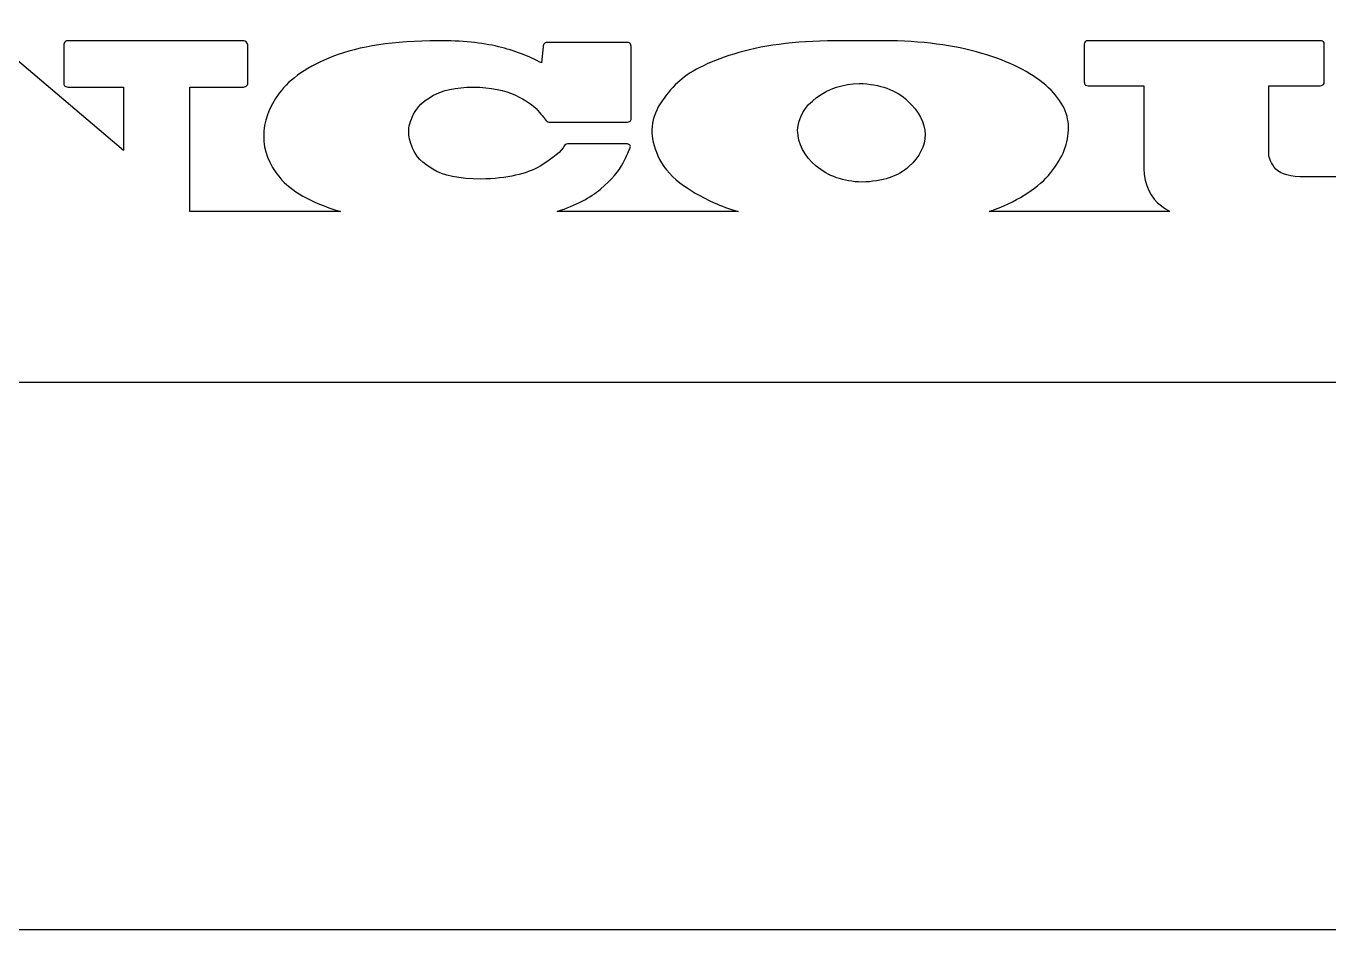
# Model space of a CAD drawing. Extents: x 0 to 1129, y 203 to 1017.
# Drawn here: x 522.6 to 695, y 203.5 to 323.2 of the extents above; entities that cross this region are included whole.
import ezdxf

# ---------------------------------------------------------------- set-up
doc = ezdxf.new("R2010")
doc.units = 0
doc.layers.get('0').update_dxf_attribs({"linetype": 'CONTINUOUS'})

msp = doc.modelspace()

# ---------------------------------------------------------------- linework, layer by layer
at = {"color": 1}
for points in [[(0, 1017.411111), (1128.888889, 1017.411111), (1128.888889, 203.482222), (0, 203.482222), (0, 1017.411111)], [(43.7515, 988.370444), (43.7515, 799.613167), (43.18, 799.627278), (42.890722, 788.338378), (43.7515, 788.317154), (43.7515, 276.027377), (923.734511, 276.027377), (923.734511, 988.370377), (43.7515, 988.370444)], [(528.327157, 315.073702), (535.474446, 315.073702), (535.474446, 306.684657), (518.766891, 320.831035)], [(551.243602, 321.219102), (528.030846, 321.219102)], [(602.085958, 320.993324), (591.460268, 320.993324)], [(636.10078, 321.219102), (629.659069, 321.219102)], [(662.664935, 320.767546), (662.664935, 315.758079)], [(693.582402, 321.219102), (663.060046, 321.219102)], [(694.400846, 315.532302), (694.400846, 320.929813)], [(527.579291, 320.506479), (527.579291, 315.497035)], [(551.963291, 315.659324), (551.963291, 320.407702)], [(591.036935, 320.407702), (590.811157, 318.262813)], [(602.706846, 311.009702), (602.706846, 320.273635)], [(564.232891, 298.598968), (544.286846, 298.598968), (544.286846, 315.073702), (551.215379, 315.073702)], [(632.883333, 315.559575), (632.883333, 315.559575)], [(663.187069, 315.235991), (670.531891, 315.235991), (670.531891, 304.313991)], [(687.084224, 306.45888), (687.084224, 315.235991), (693.751735, 315.235991)], [(591.975335, 310.424079), (602.220002, 310.424079)], [(602.085958, 307.566591), (594.480046, 307.566591)], [(699.43849, 303.206257), (691.183513, 303.206257)], [(616.84618, 298.598968), (592.892557, 298.598968)], [(673.99618, 298.598968), (650.07078, 298.598968)]]:
    msp.add_lwpolyline(points, dxfattribs=at)
for points in [[(527.720402, 321.007413), (527.630249, 320.871923), (527.583964, 320.706948), (527.579291, 320.506479)], [(528.030846, 321.219102), (527.912245, 321.213683), (527.81042, 321.142879), (527.720402, 321.007413)], [(551.82218, 320.93688), (551.723199, 321.112919), (551.529369, 321.20551), (551.243602, 321.219102)], [(551.963291, 320.407702), (551.970064, 320.583786), (551.92098, 320.760705), (551.82218, 320.93688)], [(577.123379, 321.219102), (571.270858, 321.16408), (566.652325, 320.473538), (563.280402, 319.151813)], [(585.110268, 320.421813), (582.946911, 320.943337), (580.286481, 321.209551), (577.123379, 321.219102)], [(591.199224, 320.831035), (591.112503, 320.72738), (591.05861, 320.588527), (591.036935, 320.407702)], [(591.460268, 320.993324), (591.37357, 320.990389), (591.2859, 320.934644), (591.199224, 320.831035)], [(602.544557, 320.852213), (602.437494, 320.951036), (602.282294, 321.00003), (602.085958, 320.993324)], [(602.706846, 320.273635), (602.703911, 320.559447), (602.651508, 320.753255), (602.544557, 320.852213)], [(629.659069, 321.219102), (624.260767, 321.156065), (619.802424, 320.563669), (616.281735, 319.448146)], [(649.111224, 319.539857), (645.45963, 320.627406), (641.121377, 321.185145), (636.10078, 321.219102)], [(662.777824, 321.077991), (662.706704, 320.987838), (662.667012, 320.886012), (662.664935, 320.767546)], [(663.060046, 321.219102), (662.944245, 321.214361), (662.848989, 321.168008), (662.777824, 321.077991)], [(694.196224, 321.169702), (694.062767, 321.206255), (693.857986, 321.223121), (693.582402, 321.219102)], [(694.400846, 320.929813), (694.400846, 321.055774), (694.329636, 321.133103), (694.196224, 321.169702)], [(563.280402, 319.151813), (559.908411, 317.830087), (557.525823, 316.205052), (556.119002, 314.276435)], [(590.811157, 318.262813), (589.176097, 319.182609), (587.273626, 319.900266), (585.110268, 320.421813)], [(616.281735, 319.448146), (612.760957, 318.332556), (610.284084, 317.071496), (608.852224, 315.659324)], [(657.56378, 315.306524), (655.5775, 317.0407), (652.762705, 318.452331), (649.111224, 319.539857)], [(551.744557, 315.207769), (551.883366, 315.299141), (551.958482, 315.450006), (551.963291, 315.659324)], [(608.852224, 315.659324), (607.984583, 314.855307), (607.208675, 313.919345), (606.523891, 312.85119)], [(662.664935, 315.758079), (662.668322, 315.565739), (662.723298, 315.427405), (662.82018, 315.34888)], [(527.579291, 315.497035), (527.579291, 315.365632), (527.643096, 315.261075), (527.76978, 315.186591)], [(527.76978, 315.186591), (527.896418, 315.112061), (528.08264, 315.075034), (528.327157, 315.073702)], [(551.215379, 315.073702), (551.431404, 315.070992), (551.605659, 315.116261), (551.744557, 315.207769)], [(556.119002, 314.276435), (554.71218, 312.347774), (554.029948, 310.451127), (554.072891, 308.575546)], [(573.891958, 311.503591), (574.3455, 312.419503), (575.190834, 313.231152), (576.431958, 313.944813)], [(576.431958, 313.944813), (577.672945, 314.658451), (579.464356, 315.034326), (581.801224, 315.073702)], [(581.801224, 315.073702), (584.135992, 315.025295), (585.994143, 314.669582), (587.368046, 314.008302)], [(587.368046, 314.008302), (588.741949, 313.346998), (589.730111, 312.670117), (590.345513, 311.976302)], [(627.238889, 313.689865), (628.838705, 314.885335), (630.72264, 315.506066), (632.883333, 315.559575)], [(632.883333, 315.559575), (635.635971, 315.458653), (637.765462, 314.696359), (639.282734, 313.266531)], [(660.583557, 309.739702), (660.558722, 311.713451), (659.549947, 313.57237), (657.56378, 315.306524)], [(662.82018, 315.34888), (662.916993, 315.270264), (663.037355, 315.233214), (663.187069, 315.235991)], [(693.751735, 315.235991), (693.864082, 315.235946), (693.993701, 315.26471), (694.146846, 315.313591)], [(694.146846, 315.313591), (694.299856, 315.362336), (694.385877, 315.434788), (694.400846, 315.532302)], [(606.523891, 312.85119), (605.839129, 311.783058), (605.482987, 310.629808), (605.444402, 309.386924)], [(624.720067, 309.350687), (624.799924, 311.046052), (625.639028, 312.494371), (627.238889, 313.689865)], [(639.282734, 313.266531), (640.799892, 311.836703), (641.575236, 310.347992), (641.596956, 308.800376)], [(573.249891, 309.154079), (573.22422, 309.800323), (573.43837, 310.58761), (573.891958, 311.503591)], [(590.345513, 311.976302), (590.96078, 311.282554), (591.302427, 310.866288), (591.361513, 310.720435)], [(591.361513, 310.720435), (591.482688, 310.580159), (591.581285, 310.489826), (591.657824, 310.459368)], [(591.657824, 310.459368), (591.734362, 310.428866), (591.837814, 310.417983), (591.975335, 310.424079)], [(602.220002, 310.424079), (602.410942, 310.456591), (602.538935, 310.524099), (602.608046, 310.621635)], [(602.608046, 310.621635), (602.677111, 310.719171), (602.71082, 310.847119), (602.706846, 311.009702)], [(573.779069, 306.896302), (573.382851, 307.8769), (573.205322, 308.626279), (573.249891, 309.154079)], [(605.444402, 309.386924), (605.420086, 308.402759), (605.675982, 307.260978), (606.22049, 305.972035)], [(627.1754, 304.61642), (625.593127, 305.964991), (624.774186, 307.542929), (624.720067, 309.350687)], [(641.596956, 308.800376), (641.58815, 307.257365), (640.87099, 305.836862), (639.452067, 304.545865)], [(658.234046, 303.749546), (659.815845, 305.710833), (660.600739, 307.707318), (660.583557, 309.739702)], [(554.072891, 308.575546), (554.008679, 306.700846), (554.705565, 304.868253), (556.175446, 303.086302)], [(593.866224, 307.333769), (593.476735, 306.579197), (592.405713, 305.679675), (590.663002, 304.624435)], [(594.113157, 307.524257), (594.012189, 307.494455), (593.930503, 307.428595), (593.866224, 307.333769)], [(594.480046, 307.566591), (594.334397, 307.5693), (594.214057, 307.554173), (594.113157, 307.524257)], [(601.634402, 305.026591), (602.155204, 306.076186), (602.458468, 306.74722), (602.544557, 307.044479)], [(602.488113, 307.425479), (602.379694, 307.516242), (602.243009, 307.565236), (602.085958, 307.566591)], [(602.544557, 307.044479), (602.614955, 307.208394), (602.596441, 307.334717), (602.488113, 307.425479)], [(576.431958, 304.194035), (575.06038, 305.015663), (574.175196, 305.915726), (573.779069, 306.896302)], [(606.22049, 305.972035), (606.765089, 304.68307), (607.742436, 303.492814), (609.148557, 302.39488)], [(687.78978, 304.483324), (687.265524, 305.254739), (687.031369, 305.910894), (687.084224, 306.45888)], [(582.81018, 302.881702), (579.928623, 302.932682), (577.803422, 303.37243), (576.431958, 304.194035)], [(590.663002, 304.624435), (588.920223, 303.56915), (586.30443, 302.986011), (582.81018, 302.881702)], [(598.628713, 301.562302), (600.112705, 302.820674), (601.113465, 303.976995), (601.634402, 305.026591)], [(633.236111, 302.492687), (630.776036, 302.561097), (628.757583, 303.267872), (627.1754, 304.61642)], [(639.452067, 304.545865), (638.033031, 303.25489), (635.959623, 302.572657), (633.236111, 302.492687)], [(650.776335, 298.860035), (654.164334, 300.160289), (656.652179, 301.788215), (658.234046, 303.749546)], [(670.531891, 304.313991), (670.62884, 302.072266), (671.408473, 300.413476), (672.867291, 299.339813)], [(691.183513, 303.206257), (689.448162, 303.282796), (688.314013, 303.711841), (687.78978, 304.483324)], [(556.175446, 303.086302), (557.64526, 301.304441), (560.267804, 299.826861), (564.042402, 298.655413)], [(609.148557, 302.39488), (610.347076, 301.476687), (611.8606, 300.598388), (613.685291, 299.756079)], [(592.892557, 298.598968), (595.393588, 299.453627), (597.308297, 300.442692), (598.628713, 301.562302)], [(564.042402, 298.655413), (564.104288, 298.636222), (564.170147, 298.617888), (564.232891, 298.598968)], [(613.685291, 299.756079), (614.604613, 299.33173), (615.65536, 298.947276), (616.84618, 298.598968)], [(650.07078, 298.598968), (650.312068, 298.6821), (650.544484, 298.771056), (650.776335, 298.860035)], [(672.867291, 299.339813), (673.23637, 299.068134), (673.614322, 298.822104), (673.99618, 298.598968)]]:
    msp.add_open_spline(points, degree=3, dxfattribs=at)

doc.saveas('drawing.dxf')
